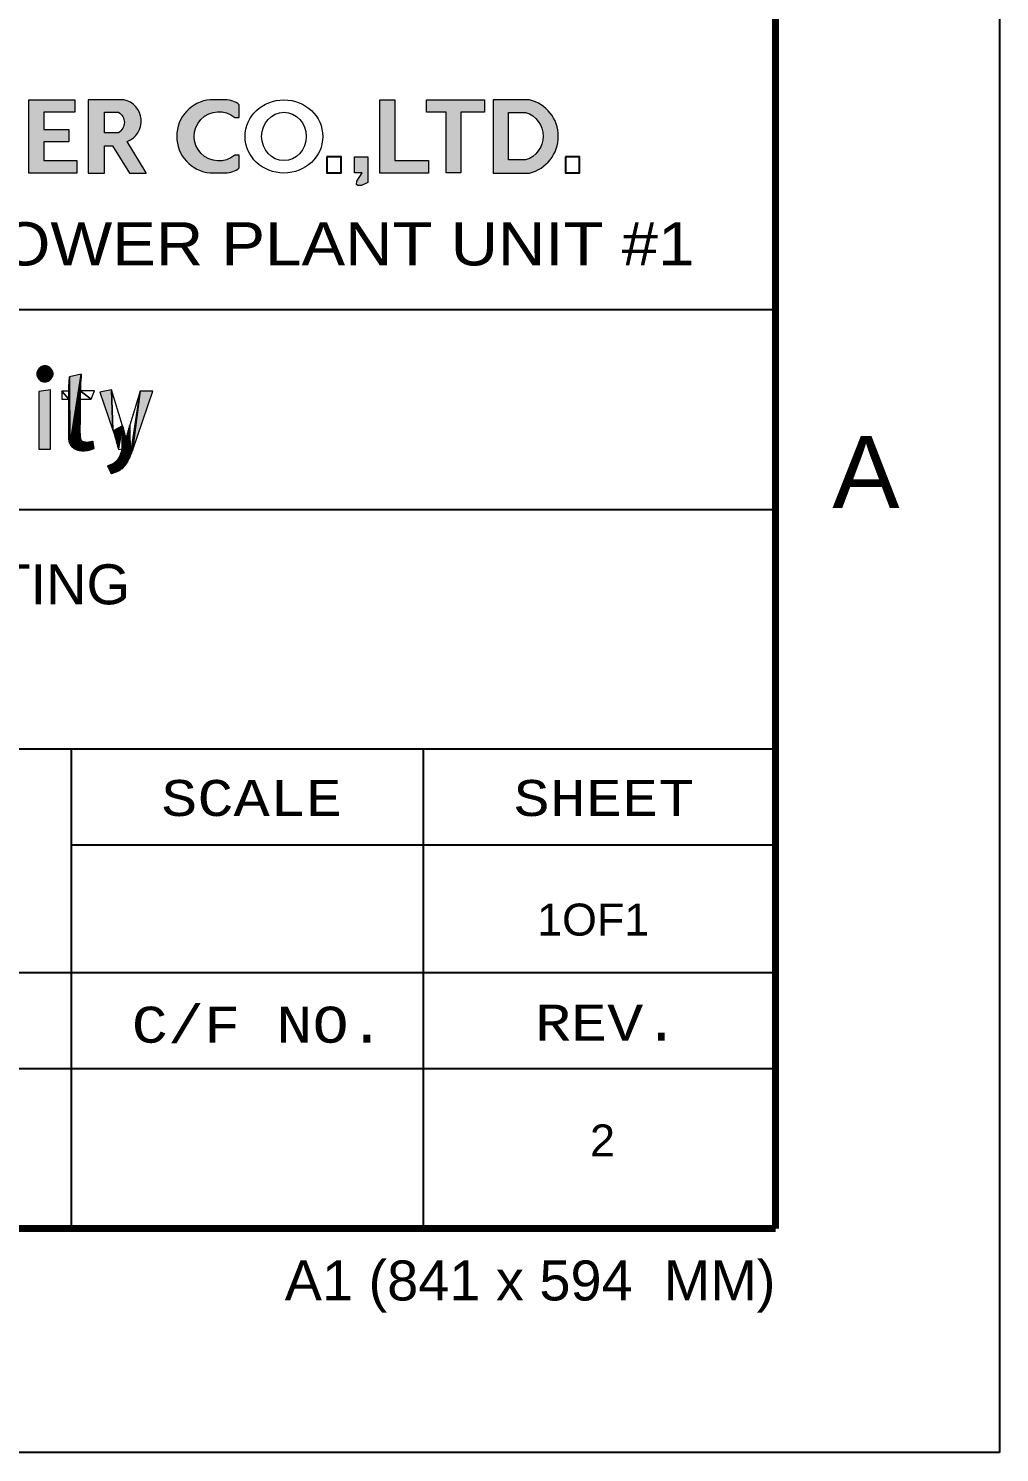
# Model space of a CAD drawing. Header units: inches. Extents: x 0 to 841, y 0 to 594.
# Drawn here: x 780.3 to 841, y 0 to 89 of the extents above; entities that cross this region are included whole.
import ezdxf
from ezdxf.enums import TextEntityAlignment as Align

# ---------------------------------------------------------------- set-up
doc = ezdxf.new("R2010")
doc.units = ezdxf.units.IN
doc.header["$MEASUREMENT"] = 0
for name, color, linetype in [('BG 0', 7, 'Continuous'), ('BG Border', 7, 'Continuous'), ('FRAME', 7, 'Continuous')]:
    doc.layers.add(name, color=color, linetype=linetype)
doc.styles.add('Arial', font='arial.ttf')
doc.styles.add('Courier New', font='cour.ttf')

msp = doc.modelspace()

# ---------------------------------------------------------------- hatches: boundary and pattern name
at = {"layer": 'BG 0', "linetype": 'Continuous'}
for points in [[(783.6065194750073, 67.38418312208216), (782.8788399606427, 67.2184636466547), (782.8896291020039, 63.04679807488148), (782.9022342374553, 63.02131073135089)], [(781.6900047704811, 66.41152466962562), (780.9551146913428, 66.29626579469729), (780.9551146913428, 62.70097805317773), (781.6900047704811, 62.70097805317773)], [(785.5806652861063, 63.88258598744315), (785.486981355675, 66.41152466962559), (784.7737229708526, 66.2530391265401)], [(787.2882338470446, 66.31788079788758), (786.7983427353482, 62.60010024909786), (788.0735978795761, 66.31788079788758)]]:
    msp.add_hatch(color=7, dxfattribs=at).paths.add_polyline_path(points)
at = {"layer": 'BG Border', "linetype": 'ByBlock', "true_color": 0x004c8c}
for points in [[(780.3346417029668, 79.94914150197425), (780.3346417029668, 84.52521219375501), (783.2084634649358, 84.52547333734125), (783.2085338097307, 83.7513455448096), (781.2574379991266, 83.75116824883823), (781.2575366873442, 82.66512913430753), (782.8373102814804, 82.66527268767683), (782.8373807631037, 81.88963299498018), (781.2575366744056, 81.88963299498018), (781.2575366744056, 80.739100783953), (783.3377461035849, 80.739100783953), (783.3377461035849, 79.94941439343856)], [(802.2745729023738, 79.9512595522946), (802.2745729023738, 84.52741477759606), (803.2048483983992, 84.52741477759606), (803.2048483983992, 80.73461579268391), (805.3109022621633, 80.73461579268391), (805.3109022621633, 79.95153546275591)], [(806.4220660434648, 79.95683888797761), (806.421721597178, 83.74742115687287), (805.181695880279, 83.74730847677228), (805.1816958691102, 84.53279686682805), (808.7994453778117, 84.53312561108447), (808.7995167746296, 83.74742119505007), (807.3394233791017, 83.74728851744455), (807.3397678068412, 79.95692227871066)], [(800.8830007042362, 79.16275435675809), (800.8148412820061, 79.22416276666287), (800.8255607964853, 79.43675146161797), (801.1620621259975, 79.9563172096948), (800.6811316068837, 79.9563172096948), (800.6811316068837, 80.96072861340105), (801.5105702430924, 80.96072861340105), (801.5105702430924, 79.36523060883368), (801.1197304612606, 79.16907047386653)]]:
    msp.add_hatch(color=154, dxfattribs=at).paths.add_polyline_path(points)
h = msp.add_hatch(color=154, dxfattribs=at)
edge = h.paths.add_edge_path()
edge.add_arc((785.9974866700176, 83.1948087857729), 1.35761261840195, 290.9356768395992, 438.4693482007336)
edge.add_line((786.2688627628287, 84.52502194083299), (784.0450439768725, 84.52481986309587))
edge.add_line((784.0450439768725, 84.52481986309587), (784.0454598032807, 79.94874920902257))
edge.add_line((784.0454598032807, 79.94874920902257), (785.0530488254913, 79.94884076837678))
edge.add_line((785.0530488254913, 79.94884076837678), (785.0530488254913, 81.64401375916147))
edge.add_line((785.0530488254913, 81.64401375916147), (785.5643324832596, 81.64401375916147))
edge.add_line((785.5643324832596, 81.64401375916147), (786.6279783323516, 79.94898388183769))
edge.add_line((786.6279783323516, 79.94898388183769), (787.6615308447379, 79.94907780076166))
edge.add_line((787.6615308447379, 79.94907780076166), (787.6670573464238, 79.95460430244945))
edge.add_line((787.6670573464238, 79.95460430244945), (786.4825883207185, 81.92682281971038))
edge = h.paths.add_edge_path(flags=0)
edge.add_line((785.9375313565569, 82.47136276498689), (785.0530488236155, 82.47136276461761))
edge.add_line((785.0530488236155, 82.47136276461761), (785.0530488236155, 83.75301501973401))
edge.add_line((785.0530488236155, 83.75301501973401), (785.9375313565522, 83.75301501982042))
edge.add_arc((785.5506230384303, 83.11218889240222), 0.7485694170974431, -58.877894777180074, 58.87789477760708, ccw=False)
h = msp.add_hatch(color=154, dxfattribs=at)
edge = h.paths.add_edge_path()
edge.add_arc((791.8672077380272, 82.24334298453188), 2.296158638992681, 94.9854665231832, 265.0136534218238)
edge.add_line((791.6676294180104, 79.95587429849482), (792.5838760962716, 79.95626471004347))
edge.add_line((792.5838760962716, 79.95626471004347), (792.583876091026, 79.95627700475637))
edge.add_line((792.583876091026, 79.95627700475637), (792.612730209797, 79.9562770049976))
edge.add_arc((792.5983031386928, 81.35865081009499), 1.40244801315556, 270.5894156910618, 309.1698789540818)
edge.add_line((793.4841199026567, 80.2713656173859), (793.4841199042438, 81.07691624438478))
edge.add_line((793.4841199042438, 81.07691624438478), (793.2075942755266, 81.07691624455954))
edge.add_arc((792.2031410592446, 82.24344227866412), 1.539385998358661, 49.281272840149484, 310.73054664542303, ccw=False)
edge.add_line((793.207353612738, 83.41017549553482), (793.4841199042438, 83.41038458251651))
edge.add_line((793.4841199042438, 83.41038458251651), (793.4841199026469, 84.21593520950913))
edge.add_arc((792.598303138668, 83.12865001682492), 1.402448013145705, 50.8301210448022, 89.41058430772851)
edge.add_line((792.6127302098018, 84.53102382191216), (792.583876092444, 84.53101743823339))
edge.add_line((792.583876092444, 84.53101743823339), (791.6676645532264, 84.53081473579358))
h = msp.add_hatch(color=154, dxfattribs=at)
edge = h.paths.add_edge_path()
edge.add_line((811.6140156245503, 84.5270921237173), (809.3421051047277, 84.52688563753507))
edge.add_line((809.3421051047277, 84.52688563753507), (809.3421051047277, 79.95102164469898))
edge.add_line((809.3421051047277, 79.95102164469898), (811.6154399510859, 79.95080295036254))
edge.add_arc((811.0710428665215, 82.23877832027254), 2.351850224609829, 283.3839906761615, 436.6516748569451)
edge = h.paths.add_edge_path(flags=0)
edge.add_line((811.3766439549802, 80.77339777793374), (810.3066347568111, 80.77339777766619))
edge.add_line((810.3066347568111, 80.77339777766619), (810.3066347568111, 83.73375593885224))
edge.add_line((810.3066347568111, 83.73375593885224), (811.3766439549817, 83.73375593859096))
edge.add_arc((810.9325497219472, 82.25357685826255), 1.545363969314748, -73.29931720123699, 73.29931720118441, ccw=False)

# ---------------------------------------------------------------- linework, layer by layer
at = {"layer": 'BG 0', "color": 7, "linetype": 'Continuous', "lineweight": 5}
for p, q in [((783.606604, 67.38417199999999), (783.026153, 62.84839999999999)), ((783.562517, 66.860552), (783.279962, 62.67619200000001)), ((783.3074690000001, 62.66666800000001), (783.557566, 66.783248)), ((783.5575569999999, 66.783248), (783.554748, 66.735724)), ((783.593277, 67.276114), (783.566073, 66.911715)), ((783.593275, 67.276115), (783.570003, 66.96255)), ((783.5927690000001, 67.268925), (783.5722379999999, 66.987882)), ((783.5927749999998, 67.268925), (783.5765069999999, 67.03815999999999)), ((783.5927749999998, 67.268925), (783.5805139999999, 67.08718)), ((783.592794, 67.268924), (783.584229, 67.134702)), ((783.592764, 67.26892600000001), (783.5875940000001, 67.18083)), ((783.589311, 67.203327), (783.5928269999999, 67.268923)), ((783.592577, 67.261682), (783.5907080000001, 67.225511)), ((783.606545, 67.38418), (783.595868, 67.2977)), ((783.606581, 67.384176), (783.5984719999999, 67.31209799999999)), ((783.6065869999999, 67.38417700000001), (783.601172, 67.326441)), ((783.6065849999999, 67.384178), (783.6033480000001, 67.340276)), ((783.6065839999999, 67.38418), (783.60494, 67.353549)), ((783.6065629999999, 67.384182), (783.605942, 67.36625500000001)), ((782.8290049999999, 63.45535699999999), (782.828457, 66.366569)), ((782.829007, 63.45535699999999), (782.8286320000001, 66.388184)), ((782.8289900000001, 66.433136), (782.8290049999999, 63.45535699999999)), ((782.829695, 66.480425), (782.830819, 63.39266099999999)), ((782.830736, 66.530002), (782.830818, 63.39266099999999)), ((782.832005, 66.58163), (782.833915, 63.33430899999999)), ((782.833584, 66.634101), (782.8339139999999, 63.33430899999999)), ((783.553388, 66.713974), (783.307468, 62.66666800000001)), ((783.5509349999999, 66.670326), (783.3363099999999, 62.65775099999999)), ((783.548746, 66.62639899999999), (783.365954, 62.64939599999999)), ((783.5478219999999, 66.604318), (783.365954, 62.64939599999999)), ((783.4259349999999, 62.634411), (783.5452889999999, 66.53760799999999)), ((783.5427929999998, 66.430424), (783.527264, 65.820719)), ((783.527266, 65.820719), (783.543544, 66.472208)), ((783.542364, 66.390087), (783.52727, 65.820719)), ((782.828802, 63.45535699999999), (782.828354, 65.820719))]:
    msp.add_line(p, q, dxfattribs=at)
for points in [[(781.825457, 67.43978100000001), (780.885786, 67.627303), (780.8695489999999, 67.59224499999999), (780.85625, 67.555971)], [(781.825457, 67.43978100000001), (780.92718, 67.69373), (780.904961, 67.661099), (780.885786, 67.627303)], [(781.825457, 67.43978100000001), (780.9803249999999, 67.755257), (780.95223, 67.725099), (780.92718, 67.69373)], [(781.825457, 67.43978100000001), (781.041535, 67.808428), (781.010396, 67.78331099999998), (780.9803249999999, 67.755257)], [(781.825457, 67.43978100000001), (781.107124, 67.849789), (781.073795, 67.830601), (781.041535, 67.808428)], [(781.825457, 67.43978100000001), (781.17704, 67.879339), (781.141521, 67.86603199999999), (781.107124, 67.849789)], [(781.825457, 67.43978100000001), (781.2512289999999, 67.897028), (781.213573, 67.88965400000001), (781.17704, 67.879339)], [(781.825457, 67.43978100000001), (781.329744, 67.902957), (781.289952, 67.901464), (781.2512289999999, 67.897028)], [(781.825457, 67.43978100000001), (781.4107159999999, 67.897028), (781.370871, 67.901464), (781.329744, 67.902957)], [(781.825457, 67.43978100000001), (781.4865599999999, 67.879339), (781.449279, 67.88965400000001), (781.4107159999999, 67.897028)], [(781.825457, 67.43978100000001), (781.55717, 67.849789), (781.5225059999999, 67.86603199999999), (781.4865599999999, 67.879339)], [(781.825457, 67.43978100000001), (781.622599, 67.808428), (781.590499, 67.830601), (781.55717, 67.849789)], [(781.825457, 67.43978100000001), (781.682794, 67.755257), (781.653364, 67.78331099999998), (781.622599, 67.808428)], [(781.825457, 67.43978100000001), (781.734657, 67.69373), (781.710194, 67.725099), (781.682794, 67.755257)], [(781.825457, 67.43978100000001), (781.7750359999999, 67.627303), (781.7562889999999, 67.661099), (781.734657, 67.69373)], [(781.825457, 67.43978100000001), (781.8038249999998, 67.555971), (781.7908459999999, 67.59224499999999), (781.7750359999999, 67.627303)], [(781.825457, 67.43978100000001), (780.838517, 67.47974), (780.8340839999998, 67.43978100000001), (780.832642, 67.398608)], [(781.825457, 67.43978100000001), (780.832642, 67.398608), (780.834031, 67.358789), (780.838357, 67.320089)], [(781.825457, 67.43978100000001), (780.838357, 67.320089), (780.8455679999998, 67.28241700000001), (780.855662, 67.245867)], [(781.825457, 67.43978100000001), (780.85625, 67.555971), (780.845888, 67.51844), (780.838517, 67.47974)], [(781.825457, 67.43978100000001), (780.855662, 67.245867), (780.868641, 67.210388), (780.884505, 67.175985)], [(781.825457, 67.43978100000001), (780.884505, 67.175985), (780.903252, 67.142653), (780.9248299999999, 67.110395)], [(781.825457, 67.43978100000001), (780.9248299999999, 67.110395), (780.9493459999999, 67.07925999999999), (780.976693, 67.049149)], [(781.825457, 67.43978100000001), (780.976693, 67.049149), (781.006123, 67.02109399999999), (781.036674, 66.99597800000001)], [(781.825457, 67.43978100000001), (781.036674, 66.99597800000001), (781.068347, 66.97385200000001), (781.1011950000001, 66.954617)], [(781.825457, 67.43978100000001), (781.1011950000001, 66.954617), (781.135219, 66.938373), (781.170417, 66.925117)], [(781.825457, 67.43978100000001), (781.170417, 66.925117), (781.206683, 66.91475200000001), (781.244178, 66.907378)], [(781.825457, 67.43978100000001), (781.244178, 66.907378), (781.2827949999999, 66.902941), (781.322533, 66.90144899999999)], [(781.825457, 67.43978100000001), (781.322533, 66.90144899999999), (781.363713, 66.902941), (781.403665, 66.907378)], [(781.825457, 67.43978100000001), (781.403665, 66.907378), (781.4423889999999, 66.91475200000001), (781.4799370000001, 66.925117)], [(781.825457, 67.43978100000001), (781.4799370000001, 66.925117), (781.516203, 66.938373), (781.551241, 66.954617)], [(781.825457, 67.43978100000001), (781.551241, 66.954617), (781.585051, 66.97385200000001), (781.6176849999999, 66.99597800000001)], [(781.825457, 67.43978100000001), (781.6176849999999, 66.99597800000001), (781.649038, 67.02109399999999), (781.679216, 67.049149)], [(781.825457, 67.43978100000001), (781.679216, 67.049149), (781.707257, 67.07925999999999), (781.7323599999999, 67.110395)], [(781.825457, 67.43978100000001), (781.7323599999999, 67.110395), (781.7545259999999, 67.142653), (781.773754, 67.175985)], [(781.825457, 67.43978100000001), (781.773754, 67.175985), (781.789991, 67.210388), (781.803237, 67.245867)], [(781.825457, 67.43978100000001), (781.803237, 67.245867), (781.813599, 67.28241700000001), (781.821023, 67.320089)], [(781.825457, 67.43978100000001), (781.8211299999999, 67.47974), (781.81392, 67.51844), (781.8038249999998, 67.555971)], [(781.825457, 67.43978100000001), (781.821023, 67.320089), (781.825457, 67.358789), (781.826899, 67.398608)], [(782.838194, 63.280253), (782.8387809999999, 66.740724), (782.8376059999999, 66.71383399999999), (782.8364849999999, 66.68713199999999)], [(782.843695, 63.23053699999999), (782.8387809999999, 66.740724), (782.838194, 63.280253)], [(782.843695, 63.23053699999999), (782.841398, 66.79491999999999), (782.8400629999999, 66.767753), (782.8387809999999, 66.740724)], [(782.843695, 63.23053699999999), (782.844229, 66.842443), (782.842787, 66.82223), (782.841398, 66.79491999999999)], [(782.8504249999999, 63.185161), (782.845671, 66.862702), (782.844229, 66.842443), (782.843695, 63.23053699999999)], [(782.8504249999999, 63.185161), (782.8485559999998, 66.903502), (782.847113, 66.88305600000001), (782.845671, 66.862702)], [(782.8504249999999, 63.185161), (782.85144, 66.944536), (782.849998, 66.923996), (782.8485559999998, 66.903502)], [(782.858383, 63.144084), (782.852882, 66.965216), (782.85144, 66.944536), (782.8504249999999, 63.185161)], [(782.858383, 63.144084), (782.855766, 67.006717), (782.854324, 66.985896), (782.852882, 66.965216)], [(782.858383, 63.144084), (782.858757, 67.048261), (782.857208, 67.027534), (782.855766, 67.006717)], [(782.8675699999999, 63.107343), (782.860413, 67.068614), (782.858757, 67.048261), (782.858383, 63.144084)], [(782.8675699999999, 63.107343), (782.864098, 67.108249), (782.8621759999999, 67.088597), (782.860413, 67.068614)], [(782.8675699999999, 63.107343), (782.868425, 67.146435), (782.866235, 67.127527), (782.864098, 67.108249)], [(782.877985, 63.074899), (782.870828, 67.16496500000001), (782.868425, 67.146435), (782.8675699999999, 63.107343)], [(782.877985, 63.074899), (782.876009, 67.201005), (782.873339, 67.183172), (782.870828, 67.16496500000001)], [(782.877985, 63.074899), (782.889629, 63.04679799999999), (782.8788400000001, 67.218464), (782.876009, 67.201005)], [(783.606519, 67.384183), (782.8788400000001, 67.218464), (782.889629, 63.04679799999999), (782.902234, 63.021311)], [(783.606519, 67.384183), (782.902234, 63.021311), (782.9154269999999, 62.99666099999999), (782.9293139999999, 62.9729)], [(783.606519, 67.384183), (782.9293139999999, 62.9729), (782.943788, 62.94998), (782.958957, 62.92794699999999)], [(783.606519, 67.384183), (782.958957, 62.92794699999999), (782.974767, 62.906753), (782.991271, 62.886446)], [(783.606519, 67.384183), (782.991271, 62.886446), (783.008363, 62.866978), (783.026149, 62.848401)], [(783.594716, 67.290539), (783.026149, 62.848401), (783.044523, 62.830661), (783.04746, 62.827767)], [(783.594716, 67.290539), (783.04746, 62.827767), (783.050451, 62.82492), (783.053496, 62.822025)], [(783.594716, 67.290539), (783.053496, 62.822025), (783.0566469999999, 62.819131), (783.0598519999999, 62.816237)], [(783.594716, 67.290539), (783.0598519999999, 62.816237), (783.0631099999999, 62.813389), (783.0664749999999, 62.81049499999999)], [(783.594716, 67.290539), (783.0664749999999, 62.81049499999999), (783.0698929999999, 62.807601), (783.073418, 62.804753)], [(783.594716, 67.290539), (783.073418, 62.804753), (783.076944, 62.80185899999999), (783.080522, 62.798965)], [(783.594716, 67.290539), (783.080522, 62.798965), (783.083994, 62.79607099999999), (783.087466, 62.793223)], [(783.594716, 67.290539), (783.087466, 62.793223), (783.090777, 62.790329)], [(783.5939139999999, 67.283352), (783.594716, 67.290539), (783.090777, 62.790329), (783.0940889999999, 62.787435)], [(783.5939139999999, 67.283352), (783.0940889999999, 62.787435), (783.0972929999999, 62.78453999999999), (783.100391, 62.781693)], [(783.5939139999999, 67.283352), (783.100391, 62.781693), (783.103436, 62.778799), (783.10648, 62.775905)], [(783.5939139999999, 67.283352), (783.10648, 62.775905), (783.1093639999999, 62.77301), (783.125922, 62.758913)], [(783.5939139999999, 67.283352), (783.125922, 62.758913), (783.143815, 62.745373), (783.163096, 62.732397)], [(783.5939139999999, 67.283352), (783.163096, 62.732397), (783.183713, 62.719979)], [(783.593273, 67.276115), (783.5939139999999, 67.283352), (783.183713, 62.719979), (783.205719, 62.70816899999999)], [(783.593273, 67.276115), (783.205719, 62.70816899999999), (783.2291129999999, 62.696966), (783.566033, 66.91171800000001)], [(783.566033, 66.91171800000001), (783.2291129999999, 62.696966), (783.2538429999998, 62.686273), (783.564164, 66.886137)], [(783.2799610000001, 62.67619200000001), (783.562455, 66.860556), (783.564164, 66.886137), (783.2538429999998, 62.686273)], [(783.557541, 66.78324899999998), (783.559143, 66.809111), (783.2799610000001, 62.67619200000001), (783.307468, 62.66666800000001)], [(781.6900049999999, 66.411525), (780.955115, 66.296266), (780.955115, 62.70097800000001), (781.6900049999999, 62.70097800000001)], [(782.829007, 63.45535699999999), (782.8283659999998, 66.325068), (782.3961059999999, 66.325068), (782.8283659999998, 65.820719)], [(782.8283659999998, 65.820719), (782.3961059999999, 66.325068), (782.3961059999999, 65.820719)], [(782.830823, 63.39266099999999), (782.829274, 66.433136), (782.829007, 63.45535699999999)], [(782.833921, 63.33430899999999), (782.831304, 66.530002), (782.830823, 63.39266099999999)], [(782.838194, 63.280253), (782.8344549999999, 66.634101), (782.833921, 63.33430899999999)], [(782.838194, 63.280253), (782.8364849999999, 66.68713199999999), (782.83547, 66.660523), (782.8344549999999, 66.634101)], [(783.550918, 66.670327), (783.552093, 66.692219), (783.307468, 62.66666800000001), (783.3363099999999, 62.65775099999999)], [(783.5487279999999, 66.62639899999999), (783.549796, 66.648385), (783.3363099999999, 62.65775099999999), (783.365954, 62.64939599999999)], [(783.3958639999998, 62.641601), (783.546004, 66.559925), (783.546859, 66.582145), (783.365954, 62.64939599999999)], [(783.4259349999999, 62.634411), (783.545256, 66.537609), (783.546004, 66.559925), (783.3958639999998, 62.641601)], [(783.527257, 65.820719), (783.54344, 66.47221), (783.543975, 66.49368199999999), (783.4259349999999, 62.634411)], [(783.527257, 65.820719), (784.233358, 65.820719), (783.541678, 66.332259), (783.5417309999999, 66.35121)], [(783.541678, 66.332259), (784.233358, 65.820719), (784.4350929999999, 66.332259)], [(785.580665, 63.882586), (785.486981, 66.411525), (784.773723, 66.253039)], [(786.185925, 64.149187), (785.486981, 66.411525), (785.580665, 63.882586), (785.5920949999999, 63.85098299999999)], [(787.288234, 66.317881), (786.639817, 64.192413), (786.663211, 62.24886600000001), (786.691092, 62.31539)], [(787.288234, 66.317881), (786.691092, 62.31539), (786.718546, 62.38373000000001), (786.7455719999999, 62.453986)], [(787.288234, 66.317881), (786.7455719999999, 62.453986), (786.7721709999998, 62.526109), (786.7983429999999, 62.6001)], [(787.288234, 66.317881), (786.7983429999999, 62.6001), (788.073598, 66.317881)], [(783.527257, 65.820719), (783.4259349999999, 62.634411), (783.456219, 62.62778100000001), (783.4867169999999, 62.621715)], [(783.527257, 65.820719), (783.4867169999999, 62.621715), (783.517482, 62.61625099999999)], [(783.517482, 62.61625099999999), (783.527257, 63.67364), (783.527257, 65.820719)], [(786.185925, 64.149187), (785.5920949999999, 63.85098299999999), (785.603312, 63.819614), (785.614261, 63.788478)], [(786.185925, 64.149187), (785.614261, 63.788478), (785.6250499999999, 63.757526), (785.635626, 63.726764)], [(786.185925, 64.149187), (785.635626, 63.726764), (785.645934, 63.69628), (785.6560820000001, 63.665985)], [(786.185925, 64.149187), (785.6560820000001, 63.665985), (785.6659639999999, 63.635875), (785.6756849999999, 63.60604399999999)], [(786.185925, 64.149187), (785.6756849999999, 63.60604399999999), (785.6851379999999, 63.57640100000001), (785.6944849999999, 63.54689699999999)], [(786.185925, 64.149187), (785.6944849999999, 63.54689699999999), (785.7037259999998, 63.517444), (785.7129119999998, 63.48808100000001)], [(786.185925, 64.149187), (785.7129119999998, 63.48808100000001), (785.7220459999999, 63.458812), (785.7310719999999, 63.429589)], [(786.185925, 64.149187), (785.7310719999999, 63.429589), (785.740045, 63.40046), (785.7489649999999, 63.371377)], [(786.185925, 64.149187), (785.7489649999999, 63.371377), (785.757778, 63.342388), (785.766538, 63.313442)], [(786.185925, 64.149187), (785.766538, 63.313442), (785.775244, 63.28459300000001), (785.7838429999999, 63.254346)], [(786.185925, 64.149187), (785.7838429999999, 63.254346), (785.792335, 63.224188), (785.800828, 63.194124)], [(786.185925, 64.149187), (785.800828, 63.194124), (785.809213, 63.16411), (785.817546, 63.134186)], [(786.185925, 64.149187), (785.817546, 63.134186), (785.825824, 63.104309), (785.833943, 63.074525)], [(786.185925, 64.149187), (785.833943, 63.074525), (785.842062, 63.044792), (785.8501269999999, 63.01514799999999)], [(786.185925, 64.149187), (785.8501269999999, 63.01514799999999), (785.858085, 62.98559799999999), (785.86599, 62.95590799999999)], [(786.185925, 64.149187), (785.86599, 62.95590799999999), (785.873788, 62.926078), (785.8815329999999, 62.89597)], [(786.185925, 64.149187), (785.8815329999999, 62.89597), (785.889171, 62.865673), (785.8968079999999, 62.835188)], [(786.185925, 64.149187), (785.8968079999999, 62.835188), (785.90434, 62.804426), (785.911764, 62.77347800000001)], [(786.185925, 64.149187), (785.911764, 62.77347800000001), (785.919188, 62.742339), (785.926505, 62.71096899999999)], [(786.185925, 64.149187), (785.926505, 62.71096899999999), (785.9337159999999, 62.679366), (786.1714509999999, 62.70816899999999)], [(786.185925, 64.149187), (786.1714509999999, 62.70816899999999), (786.178715, 61.497758)], [(786.215783, 61.53206899999999), (786.1901979999999, 64.136024), (786.185925, 64.149187), (786.178715, 61.497758)], [(786.215783, 61.53206899999999), (786.1988509999999, 64.10866700000001), (786.1945249999999, 64.122531), (786.1901979999999, 64.136024)], [(786.215783, 61.53206899999999), (786.2075039999999, 64.079818), (786.2031769999999, 64.09443), (786.1988509999999, 64.10866700000001)], [(786.215783, 61.53206899999999), (786.216156, 64.04956700000001), (786.2118299999998, 64.06488), (786.2075039999999, 64.079818)], [(786.611242, 64.09513100000001), (786.597195, 64.04704699999999), (786.5833079999999, 63.99929), (786.606168, 62.121472)], [(786.634903, 62.18425799999999), (786.6255029999999, 64.143585), (786.611242, 64.09513100000001), (786.606168, 62.121472)], [(786.634903, 62.18425799999999), (786.663211, 62.24886600000001), (786.639817, 64.192413), (786.6255029999999, 64.143585)], [(783.548408, 62.61135), (783.5282179999999, 63.61220600000001), (783.527257, 63.67364), (783.517482, 62.61625099999999)], [(783.535696, 63.501291), (783.530995, 63.554789), (783.5282179999999, 63.61220600000001), (783.548408, 62.61135)], [(783.548408, 62.61135), (783.542265, 63.451715), (783.535696, 63.501291)], [(783.5795469999999, 62.60701), (783.550704, 63.40615500000001), (783.542265, 63.451715), (783.548408, 62.61135)], [(783.573191, 63.326888), (783.561013, 63.36456), (783.550704, 63.40615500000001), (783.5795469999999, 62.60701)], [(783.587238, 63.29322900000001), (783.573191, 63.326888), (783.5795469999999, 62.60701), (783.6109529999999, 62.60327499999999)], [(783.587238, 63.29322900000001), (783.6109529999999, 62.60327499999999), (783.603155, 63.263496)], [(783.620941, 63.237724), (783.603155, 63.263496), (783.6109529999999, 62.60327499999999), (783.6425189999999, 62.6001)], [(783.620941, 63.237724), (783.6425189999999, 62.6001), (783.641344, 63.215178)], [(783.665005, 63.194965), (783.641344, 63.215178), (783.6425189999999, 62.6001), (783.6468990000001, 62.6001)], [(783.665005, 63.194965), (783.6468990000001, 62.6001), (783.651332, 62.6001), (783.6558719999999, 62.6001)], [(783.665005, 63.194965), (783.6558719999999, 62.6001), (783.660412, 62.6001), (783.6650589999999, 62.6001)], [(783.6920309999999, 63.177132), (783.665005, 63.194965), (783.6650589999999, 62.6001), (783.6697589999999, 62.6001)], [(784.324585, 62.71111), (784.2976119999998, 63.179372), (784.2900809999999, 63.176525), (784.292164, 62.69897199999999)], [(784.31246, 63.185161), (784.30509, 63.182267), (784.2976119999998, 63.179372), (784.324585, 62.71111)], [(784.324585, 62.71111), (784.319778, 63.188055), (784.31246, 63.185161)], [(784.356846, 62.723902), (784.326988, 63.190903), (784.319778, 63.188055), (784.324585, 62.71111)], [(784.388839, 62.73734499999999), (784.4206719999999, 62.75139499999999), (784.326988, 63.190903), (784.356846, 62.723902)], [(786.2522089999999, 61.568666), (786.220483, 64.033884), (786.216156, 64.04956700000001), (786.215783, 61.53206899999999)], [(786.2522089999999, 61.568666), (786.2291349999999, 64.00148699999998), (786.2248089999999, 64.01787099999999), (786.220483, 64.033884)], [(786.2522089999999, 61.568666), (786.237788, 63.96792099999999), (786.233462, 63.984772), (786.2291349999999, 64.00148699999998)], [(786.2522089999999, 61.568666), (786.246441, 63.93347099999999), (786.242114, 63.950789), (786.237788, 63.96792099999999)], [(786.2522089999999, 61.568666), (786.2550399999999, 63.89813199999999), (786.250767, 63.915918), (786.246441, 63.93347099999999)], [(786.2878349999999, 61.607553), (786.2593659999999, 63.880159), (786.2550399999999, 63.89813199999999), (786.2522089999999, 61.568666)], [(786.2878349999999, 61.607553), (786.268019, 63.843562), (786.263746, 63.861999), (786.2593659999999, 63.880159)], [(786.2878349999999, 61.607553), (786.273788, 63.81914599999999), (786.2723449999999, 63.82493499999999), (786.268019, 63.843562)], [(786.2878349999999, 61.607553), (786.2766719999998, 63.807336), (786.2752299999999, 63.813264), (786.273788, 63.81914599999999)], [(786.2878349999999, 61.607553), (786.279556, 63.79524499999999), (786.278114, 63.80131399999999), (786.2766719999998, 63.807336)], [(786.2878349999999, 61.607553), (786.28244, 63.78283), (786.280998, 63.78908199999999), (786.279556, 63.79524499999999)], [(786.2878349999999, 61.607553), (786.285324, 63.770178), (786.2838820000001, 63.776527), (786.28244, 63.78283)], [(786.2878349999999, 61.607553), (786.2882089999999, 63.75724599999999), (786.2867669999999, 63.763688), (786.285324, 63.770178)], [(786.322819, 61.648773), (786.2896509999999, 63.7509), (786.2882089999999, 63.75724599999999), (786.2878349999999, 61.607553)], [(786.322819, 61.648773), (786.2925349999999, 63.738341), (786.2910929999999, 63.744597), (786.2896509999999, 63.7509)], [(786.322819, 61.648773), (786.295419, 63.72611), (786.2939769999999, 63.732179), (786.2925349999999, 63.738341)], [(786.322819, 61.648773), (786.298303, 63.71415899999999), (786.296861, 63.72008799999999), (786.295419, 63.72611)], [(786.322819, 61.648773), (786.301188, 63.70248899999999), (786.299746, 63.708277), (786.298303, 63.71415899999999)], [(786.322819, 61.648773), (786.312564, 63.65954300000001), (786.306903, 63.680924), (786.301188, 63.70248899999999)], [(786.322819, 61.648773), (786.3236739999999, 63.61715400000001), (786.3181729999999, 63.638255), (786.312564, 63.65954300000001)], [(786.357003, 61.69228), (786.3291219999999, 63.596196), (786.3236739999999, 63.61715400000001), (786.322819, 61.648773)], [(786.357003, 61.69228), (786.3397509999999, 63.55469599999999), (786.334463, 63.575376), (786.3291219999999, 63.596196)], [(786.357003, 61.69228), (786.3501129999999, 63.513756), (786.344985, 63.534155), (786.3397509999999, 63.55469599999999)], [(786.357003, 61.69228), (786.3601539999999, 63.473517), (786.3552399999999, 63.493543), (786.3501129999999, 63.513756)], [(786.390492, 61.738121), (786.3601539999999, 63.473517), (786.357003, 61.69228)], [(786.390492, 61.738121), (786.3693409999998, 63.434303), (786.364854, 63.453768), (786.3601539999999, 63.473517)], [(786.390492, 61.738121), (786.3777259999999, 63.39625699999999), (786.373667, 63.41511800000001), (786.3693409999998, 63.434303)], [(786.390492, 61.738121), (786.385257, 63.35937900000001), (786.3815719999999, 63.377676), (786.3777259999999, 63.39625699999999)], [(786.390492, 61.738121), (786.391881, 63.32361999999999), (786.3886219999999, 63.34135999999999), (786.385257, 63.35937900000001)], [(786.4232869999998, 61.786251), (786.391881, 63.32361999999999), (786.390492, 61.738121)], [(786.4232869999998, 61.786251), (786.4036839999999, 63.344067), (786.3948719999999, 63.306208), (786.391881, 63.32361999999999)], [(786.4232869999998, 61.786251), (786.4226989999999, 63.422165), (786.413032, 63.38271999999999), (786.4036839999999, 63.344067)], [(786.432901, 63.46240400000001), (786.4226989999999, 63.422165), (786.4232869999998, 61.786251), (786.455333, 61.83666800000001)], [(786.432901, 63.46240400000001), (786.455333, 61.83666800000001), (786.443476, 63.50343699999999)], [(786.455333, 61.83666800000001), (786.4545320000001, 63.545265), (786.443476, 63.50343699999999)], [(786.4866860000001, 61.88941899999999), (786.465962, 63.58788399999999), (786.4545320000001, 63.545265), (786.455333, 61.83666800000001)], [(786.490158, 63.67550600000001), (786.477873, 63.631301), (786.465962, 63.58788399999999), (786.4866860000001, 61.88941899999999)], [(786.5173440000001, 61.944456), (786.502923, 63.72046199999999), (786.490158, 63.67550600000001), (786.4866860000001, 61.88941899999999)], [(786.5173440000001, 61.944456), (786.529148, 63.812006), (786.5159559999998, 63.76606899999999), (786.502923, 63.72046199999999)], [(786.547362, 62.00159300000001), (786.542448, 63.858267), (786.529148, 63.812006), (786.5173440000001, 61.944456)], [(786.547362, 62.00159300000001), (786.576952, 62.0606), (786.555961, 63.904949), (786.542448, 63.858267)], [(786.576952, 62.0606), (786.569581, 63.95195799999999), (786.555961, 63.904949)], [(786.606168, 62.121472), (786.5833079999999, 63.99929), (786.569581, 63.95195799999999), (786.576952, 62.0606)], [(783.6920309999999, 63.177132), (783.6697589999999, 62.6001), (783.674566, 62.6001), (783.6794259999999, 62.6001)], [(783.6920309999999, 63.177132), (783.6794259999999, 62.6001), (783.684394, 62.6001), (783.689361, 62.6001)], [(783.6920309999999, 63.177132), (783.689361, 62.6001), (783.694382, 62.6001)], [(783.722369, 63.16168000000001), (783.6920309999999, 63.177132), (783.694382, 62.6001), (783.699349, 62.6001)], [(783.722369, 63.16168000000001), (783.699349, 62.6001), (783.7042089999999, 62.6001), (783.708963, 62.6001)], [(783.722369, 63.16168000000001), (783.708963, 62.6001), (783.713717, 62.6001)], [(783.713717, 62.6001), (783.718363, 62.6001), (783.7229029999999, 62.6001), (783.722369, 63.16168000000001)], [(783.722369, 63.16168000000001), (783.7229029999999, 62.6001), (783.7274429999999, 62.6001), (783.756019, 63.148564)], [(783.756019, 63.148564), (783.7274429999999, 62.6001), (783.7318230000001, 62.6001)], [(783.7318230000001, 62.6001), (783.736203, 62.6001), (783.7734839999999, 62.60052099999999), (783.756019, 63.148564)], [(783.756019, 63.148564), (783.7734839999999, 62.60052099999999), (783.8104450000001, 62.601686), (783.792979, 63.137875)], [(783.792979, 63.137875), (783.8104450000001, 62.601686), (783.846978, 62.603696), (783.8332519999998, 63.12956299999999)], [(783.8332519999998, 63.12956299999999), (783.846978, 62.603696), (783.883192, 62.60645), (783.876836, 63.123637)], [(783.876836, 63.123637), (783.883192, 62.60645), (783.9237309999999, 63.120042)], [(783.883192, 62.60645), (783.9190309999999, 62.609998), (783.954496, 62.614385), (783.9237309999999, 63.120042)], [(783.9237309999999, 63.120042), (783.954496, 62.614385), (783.989641, 62.61951899999999), (783.973991, 63.11887399999999)], [(783.973991, 63.11887399999999), (783.989641, 62.61951899999999), (783.996745, 63.119154), (783.9854209999999, 63.11892)], [(784.024412, 62.62544699999999), (784.007908, 63.119528), (783.996745, 63.119154), (783.989641, 62.61951899999999)], [(784.024412, 62.62544699999999), (784.029806, 63.12065), (784.0189099999999, 63.120042), (784.007908, 63.119528)], [(784.0588089999999, 62.632217), (784.0405419999998, 63.12144100000001), (784.029806, 63.12065), (784.024412, 62.62544699999999)], [(784.0588089999999, 62.632217), (784.061586, 63.123497), (784.051171, 63.122375), (784.0405419999998, 63.12144100000001)], [(784.092832, 62.63973199999999), (784.061586, 63.123497), (784.0588089999999, 62.632217)], [(784.092832, 62.63973199999999), (784.0820429999999, 63.12606399999999), (784.071895, 63.124709), (784.061586, 63.123497)], [(784.092832, 62.63973199999999), (784.1019119999999, 63.12895799999999), (784.0920839999999, 63.12751), (784.0820429999999, 63.12606399999999)], [(784.1265879999999, 62.647997), (784.111686, 63.13040400000001), (784.1019119999999, 63.12895799999999), (784.092832, 62.63973199999999)], [(784.1265879999999, 62.647997), (784.1307009999999, 63.13329799999999), (784.1212469999999, 63.131853), (784.111686, 63.13040400000001)], [(784.1601309999999, 62.656863), (784.1307009999999, 63.13329799999999), (784.1265879999999, 62.647997)], [(784.1601309999999, 62.656863), (784.149128, 63.136146), (784.139994, 63.1347), (784.1307009999999, 63.13329799999999)], [(784.1601309999999, 62.656863), (784.1669669999999, 63.13904), (784.1581539999999, 63.13759399999999), (784.149128, 63.136146)], [(784.193459, 62.66643399999999), (784.1669669999999, 63.13904), (784.1601309999999, 62.656863)], [(784.193459, 62.66643399999999), (784.182937, 63.14198100000001), (784.1757269999999, 63.140489), (784.1669669999999, 63.13904)], [(784.193459, 62.66643399999999), (784.197679, 63.145436), (784.190255, 63.143663), (784.182937, 63.14198100000001)], [(784.226575, 62.676612), (784.197679, 63.145436), (784.193459, 62.66643399999999)], [(784.226575, 62.676612), (784.212634, 63.149499), (784.205103, 63.14739499999999), (784.197679, 63.145436)], [(784.226575, 62.676612), (784.22791, 63.15411899999999), (784.220219, 63.151738), (784.212634, 63.149499)], [(784.259476, 62.687488), (784.235655, 63.156639), (784.22791, 63.15411899999999), (784.226575, 62.676612)], [(784.259476, 62.687488), (784.251358, 63.1621), (784.243453, 63.1593), (784.235655, 63.156639)], [(784.259476, 62.687488), (784.259263, 63.16499499999999), (784.251358, 63.1621)], [(784.292164, 62.69897199999999), (784.2670609999999, 63.167842), (784.259263, 63.16499499999999), (784.259476, 62.687488)], [(784.2824969999999, 63.17363100000001), (784.2748049999999, 63.170736), (784.2670609999999, 63.167842), (784.292164, 62.69897199999999)], [(784.292164, 62.69897199999999), (784.2900809999999, 63.176525), (784.2824969999999, 63.17363100000001)], [(786.026065, 61.387076), (786.031833, 62.299096), (786.0227530000001, 62.278789), (786.013566, 62.259184)], [(786.0535179999999, 61.404068), (786.0409129999999, 62.32001), (786.031833, 62.299096), (786.026065, 61.387076)], [(786.0535179999999, 61.404068), (786.0587519999999, 62.36384399999999), (786.049886, 62.34157800000001), (786.0409129999999, 62.32001)], [(786.080117, 61.421667), (786.0675650000001, 62.386718), (786.0587519999999, 62.36384399999999), (786.0535179999999, 61.404068)], [(786.080117, 61.421667), (786.085031, 62.43438100000001), (786.0763249999999, 62.41024499999999), (786.0675650000001, 62.386718)], [(786.1059679999998, 61.439827), (786.089357, 62.447403), (786.085031, 62.43438100000001), (786.080117, 61.421667)], [(786.1059679999998, 61.439827), (786.0980099999999, 62.473638), (786.0936839999999, 62.460476), (786.089357, 62.447403)], [(786.1059679999998, 61.439827), (786.106663, 62.500154), (786.102336, 62.486851), (786.0980099999999, 62.473638)], [(786.1310179999999, 61.458544), (786.106663, 62.500154), (786.1059679999998, 61.439827)], [(786.1310179999999, 61.458544), (786.115315, 62.52695), (786.110989, 62.51350699999999), (786.106663, 62.500154)], [(786.1310179999999, 61.458544), (786.123915, 62.554026), (786.119588, 62.54044), (786.115315, 62.52695)], [(786.1310179999999, 61.458544), (786.132567, 62.581426), (786.128241, 62.567703), (786.123915, 62.554026)], [(786.155214, 61.477873), (786.132567, 62.581426), (786.1310179999999, 61.458544)], [(786.155214, 61.477873), (786.14122, 62.609063), (786.1368940000001, 62.5952), (786.132567, 62.581426)], [(786.155214, 61.477873), (786.149873, 62.63702399999999), (786.145546, 62.62302), (786.14122, 62.609063)], [(786.155214, 61.477873), (786.158525, 62.66526899999999), (786.154199, 62.65112199999999), (786.149873, 62.63702399999999)], [(786.178715, 61.497758), (786.1628519999999, 62.679507), (786.158525, 62.66526899999999), (786.155214, 61.477873)], [(786.178715, 61.497758), (786.1714509999999, 62.70816899999999), (786.167178, 62.693791), (786.1628519999999, 62.679507)], [(785.479824, 61.18074100000001), (785.327922, 61.673563), (785.289091, 61.66095799999999), (785.2492459999999, 61.649053)], [(785.479824, 61.18074100000001), (785.402591, 61.70091600000001), (785.3657369999999, 61.686866), (785.327922, 61.673563)], [(785.479824, 61.18074100000001), (785.473201, 61.731214), (785.438377, 61.715714), (785.402591, 61.70091600000001)], [(785.506957, 61.747411), (785.473201, 61.731214), (785.479824, 61.18074100000001), (785.4855389999999, 61.182189)], [(785.506957, 61.747411), (785.4855389999999, 61.182189), (785.4912009999999, 61.183635), (785.4968089999999, 61.185037)], [(785.506957, 61.747411), (785.4968089999999, 61.185037), (785.5023099999999, 61.18648199999999), (785.5077579999999, 61.18793100000001)], [(785.5397519999999, 61.76435600000001), (785.506957, 61.747411), (785.5077579999999, 61.18793100000001), (785.5131, 61.189377)], [(785.5397519999999, 61.76435600000001), (785.5131, 61.189377), (785.5183869999998, 61.190825), (785.5236219999999, 61.19227099999999)], [(785.5397519999999, 61.76435600000001), (785.5236219999999, 61.19227099999999), (785.5287490000001, 61.19371999999999), (785.5338769999998, 61.195165)], [(785.5397519999999, 61.76435600000001), (785.5338769999998, 61.195165), (785.538951, 61.196567), (785.544078, 61.198016)], [(785.571532, 61.782002), (785.5397519999999, 61.76435600000001), (785.544078, 61.198016), (785.549313, 61.19946099999999)], [(785.571532, 61.782002), (785.549313, 61.19946099999999), (785.5546, 61.20091), (785.5599950000001, 61.202356)], [(785.571532, 61.782002), (785.5599950000001, 61.202356), (785.56539, 61.20380400000001)], [(785.56539, 61.20380400000001), (785.5708909999998, 61.20525), (785.5764989999999, 61.20665200000001), (785.571532, 61.782002)], [(785.571532, 61.782002), (785.5764989999999, 61.20665200000001), (785.582161, 61.20809699999999), (785.602297, 61.800348)], [(785.582161, 61.20809699999999), (785.5878759999999, 61.209546), (785.620938, 61.21850600000001), (785.602297, 61.800348)], [(785.602297, 61.800348), (785.620938, 61.21850600000001), (785.653732, 61.22798299999999), (785.632421, 61.819814)], [(785.632421, 61.819814), (785.653732, 61.22798299999999), (785.686313, 61.238068), (785.662225, 61.840728)], [(785.662225, 61.840728), (785.686313, 61.238068), (785.718734, 61.248757), (785.691761, 61.863044)], [(785.691761, 61.863044), (785.718734, 61.248757), (785.750888, 61.26000699999999), (785.7210309999999, 61.886802)], [(785.750888, 61.26000699999999), (785.7499799999999, 61.91205899999999), (785.7210309999999, 61.886802)], [(785.782828, 61.27181700000001), (785.778662, 61.938715), (785.7499799999999, 61.91205899999999), (785.750888, 61.26000699999999)], [(785.814608, 61.284189), (785.8070769999999, 61.966816), (785.778662, 61.938715), (785.782828, 61.27181700000001)], [(785.846121, 61.297168), (785.835172, 61.99631899999999), (785.8070769999999, 61.966816), (785.814608, 61.284189)], [(785.87742, 61.310704), (785.8629459999999, 62.02731400000001), (785.835172, 61.99631899999999), (785.846121, 61.297168)], [(785.9085059999999, 61.324848), (785.8905059999998, 62.059759), (785.8629459999999, 62.02731400000001), (785.87742, 61.310704)], [(785.9130989999999, 62.089262), (785.9019359999999, 62.074323), (785.8905059999998, 62.059759), (785.9085059999999, 61.324848)], [(785.9391099999998, 61.339553), (785.924102, 62.104574), (785.9130989999999, 62.089262), (785.9085059999999, 61.324848)], [(785.9391099999998, 61.339553), (785.945413, 62.136271), (785.934891, 62.12025699999999), (785.924102, 62.104574)], [(785.968861, 61.35481899999999), (785.955775, 62.152701), (785.945413, 62.136271), (785.9391099999998, 61.339553)], [(785.968861, 61.35481899999999), (785.975804, 62.18654799999999), (785.9658699999999, 62.16941600000001), (785.955775, 62.152701)], [(785.997917, 61.37064200000001), (785.9854719999998, 62.20400699999999), (785.975804, 62.18654799999999), (785.968861, 61.35481899999999)], [(785.997917, 61.37064200000001), (786.0042729999999, 62.240183), (785.994979, 62.221839), (785.9854719999998, 62.20400699999999)], [(786.026065, 61.387076), (786.013566, 62.259184), (786.0042729999999, 62.240183), (785.997917, 61.37064200000001)]]:
    msp.add_lwpolyline(points, close=True, dxfattribs=at)
at = {"layer": 'BG Border', "color": 7, "linetype": 'Continuous', "lineweight": 25}
for p, q in [((841.000002, 594.000002), (841.000002, 2e-06)), ((827.0000019999999, 71.410071), (677.000006, 71.410071)), ((827.0000059999999, 58.91007099999999), (677.000006, 58.91007099999999)), ((827.0000059999999, 43.93993199999999), (677.000006, 43.93993199999999)), ((783.0000059999999, 14.000002), (783.0000059999999, 43.93993199999999)), ((805.000006, 14.000002), (805.000006, 43.93993199999999)), ((827.0000059999999, 37.951738), (783.0000059999999, 37.951738)), ((827.0000059999999, 29.967363), (677.000006, 29.967363)), ((827.0000059999999, 23.979863), (677.000006, 23.979863)), ((841.000002, 2e-06), (2e-06, 2e-06))]:
    msp.add_line(p, q, dxfattribs=at)
at = {"layer": 'BG Border', "color": 3, "linetype": 'Continuous', "lineweight": 120}
for p, q in [((827.0000019999999, 580.0000019999999), (827.0000019999999, 14.000002)), ((827.0000019999999, 14.000002), (35.00000200000001, 14.000002))]:
    msp.add_line(p, q, dxfattribs=at)
msp.add_lwpolyline([(827.0000019999999, 580.0000019999999), (35.00000200000001, 580.0000019999999), (35.00000200000001, 14.000002), (827.0000019999999, 14.000002)], close=True, dxfattribs=at)
at = {"layer": 'BG Border', "color": 7, "linetype": 'Continuous', "lineweight": 0}
for points in [[(780.334642, 79.94914200000001), (780.334642, 84.525212), (783.2084629999999, 84.525473), (783.2085339999999, 83.751346), (781.257438, 83.751168), (781.257537, 82.665129), (782.83731, 82.66527299999998), (782.8373809999999, 81.88963299999999), (781.257537, 81.88963299999999), (781.257537, 80.739101), (783.337746, 80.739101), (783.337746, 79.949414)], [(802.274573, 79.95125999999999), (802.274573, 84.527415), (803.204848, 84.527415), (803.204848, 80.73461599999999), (805.3109019999999, 80.73461599999999), (805.3109019999999, 79.95153499999999)], [(806.422066, 79.956839), (806.4217219999999, 83.747421), (805.181696, 83.747308), (805.181696, 84.53279700000002), (808.799445, 84.533126), (808.7995170000002, 83.747421), (807.3394229999999, 83.747289), (807.3397679999999, 79.95692199999999)], [(800.8830009999998, 79.162754), (800.814841, 79.224163), (800.825561, 79.436751), (801.162062, 79.956317), (800.681132, 79.956317), (800.681132, 80.96072900000001), (801.5105700000001, 80.96072900000001), (801.5105700000001, 79.36523100000001), (801.11973, 79.16906999999999)]]:
    msp.add_lwpolyline(points, close=True, dxfattribs=at)
for points in [[(786.4825879999999, 81.92682299999998, 0.750369), (786.268863, 84.52502199999999), (784.045044, 84.52481999999999), (784.0454599999999, 79.94874899999999), (785.0530489999999, 79.948841), (785.0530489999999, 81.644014), (785.564332, 81.644014), (786.627978, 79.948984), (787.661531, 79.949078), (787.6670569999999, 79.954604)], [(785.9375309999999, 82.471363), (785.0530489999999, 82.471363), (785.0530489999999, 83.753015), (785.9375309999999, 83.753015, -0.564367)], [(791.667665, 84.530815, 0.9165569999999998), (791.667629, 79.955874), (792.583876, 79.956265), (792.583876, 79.956277), (792.6127299999999, 79.956277, 0.169947), (793.4841200000001, 80.271366), (793.4841200000001, 81.076916), (793.207594, 81.076916, -2.1804), (793.207354, 83.410175), (793.4841200000001, 83.41038499999999), (793.4841200000001, 84.215935, 0.169947), (792.6127299999999, 84.531024), (792.583876, 84.531017)], [(811.614016, 84.52709200000001), (809.342105, 84.526886), (809.342105, 79.951022), (811.61544, 79.95080300000001, 0.790232)], [(811.376644, 80.773398), (810.3066349999998, 80.773398), (810.3066349999998, 83.73375600000001), (811.376644, 83.73375600000001, -0.744011)]]:
    msp.add_lwpolyline(points, format="xyb", close=True, dxfattribs=at)
at = {"layer": 'BG Border', "color": 154, "linetype": 'Continuous', "lineweight": 25, "true_color": 0x004c8c}
for points in [[(798.955889, 80.96072900000001), (798.955889, 79.95616), (799.849251, 79.95616), (799.849251, 80.96072900000001)], [(813.862443, 80.96072900000001), (813.862443, 79.95616), (814.755805, 79.95616), (814.755805, 80.96072900000001)]]:
    msp.add_lwpolyline(points, close=True, dxfattribs=at)
at = {"layer": 'BG Border', "color": 7, "linetype": 'Continuous', "lineweight": 0}
for major_axis, ratio in [((-2.429057602722495, 0), 0.9420349999999998), ((-0.0001017899647904, -1.51089272273111), 0.9232229999999999)]:
    msp.add_ellipse((796.2718559999998, 82.236287), major_axis=major_axis, ratio=ratio, dxfattribs=at)

# ---------------------------------------------------------------- texts
at = {"layer": 'BG Border', "color": 7, "style": 'Arial', "width": 1.085385}
msp.add_text('BORYEONG NEW COMBINED CYCLE POWER PLANT UNIT #1', height=2.7, dxfattribs=at).set_placement((762.117803, 75.52488100000001), align=Align.MIDDLE_CENTER)
at = {"layer": 'BG Border', "color": 3, "style": 'Arial', "width": 1.004062999999999}
msp.add_text('A', height=4.5, dxfattribs=at).set_placement((830.546252, 61.26449399999999), align=Align.MIDDLE_LEFT)
at = {"layer": 'BG Border', "color": 7, "style": 'Courier New', "width": 1.002505999999999}
for s, p in [('SCALE', (794.25512, 40.90062299999999)), ('SHEET', (816.27945, 40.90062299999999)), ('C/F NO.', (794.669336, 26.82979)), ('REV.', (816.474044, 26.866248))]:
    msp.add_text(s, height=2.25, dxfattribs=at).set_placement(p, align=Align.MIDDLE)
at = {"layer": 'BG Border', "color": 7, "style": 'Arial', "width": 1.000315999999999}
msp.add_text('A1 (841 x 594  MM)', height=2.5, dxfattribs=at).set_placement((826.993122, 12.000002), align=Align.TOP_RIGHT)
at = {"layer": 'FRAME', "color": 2, "style": 'Arial'}
for s, height, width, p in [('GT_ISOMETRIC DRAWING_INTERCONNECTING', 2.5, 1.002799999999999, (706.5, 53)), ('1OF1', 2, 1.002577999999999, (812.1, 32.3)), ('2', 2, 1.008515999999999, (815.3999999999999, 18.5))]:
    msp.add_text(s, height=height, dxfattribs=dict(at, width=width)).set_placement(p)

doc.saveas('drawing.dxf')
